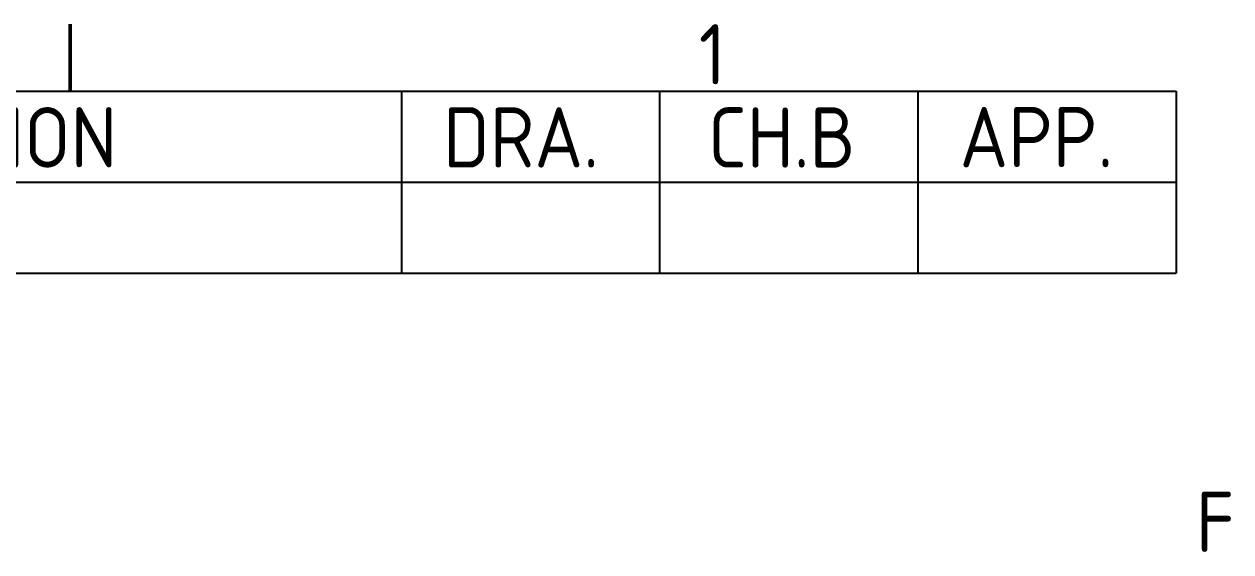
# Model space of a CAD drawing. Header units: millimetres. Extents: x 0 to 1188, y 0 to 840.
# Drawn here: x 1034.2 to 1174.4, y 766.5 to 827.8 of the extents above; entities that cross this region are included whole.
import ezdxf

# ---------------------------------------------------------------- set-up
doc = ezdxf.new("R2010")
doc.units = ezdxf.units.MM
doc.header["$LTSCALE"] = 2
doc.layers.get('0').update_dxf_attribs({"color": 3, "lineweight": 25})
doc.layers.add('경계(ISO)', color=7, linetype='Continuous', lineweight=50)
doc.layers.add('기호(ISO)', color=5, linetype='Continuous', lineweight=25)
doc.styles.add('문자 텍스트_PSTEK_POSCO', font='isocp.shx')

# ---------------------------------------------------------------- blocks, each defined once
blk = doc.blocks.new('경계 Default Border')
at = {"layer": '경계(ISO)'}
blk.add_line((519.75, 410), (519.75, 413.9), dxfattribs=at)
at = {"layer": '경계(ISO)', "color": 2, "char_height": 3.5, "attachment_point": 7, "style": '문자 텍스트_PSTEK_POSCO'}
for s, insert in [('1', (556.275, 410.4)), ('F', (585.152, 383.25))]:
    blk.add_mtext(s, dxfattribs=dict(at, insert=insert))
blk = doc.blocks.new('리비전 내역')
at = {"layer": '기호(ISO)'}
for p, q in [((432, 410), (584, 410)), ((539, 410), (539, 404.72)), ((554, 410), (554, 404.72)), ((569, 410), (569, 404.72)), ((584, 410), (584, 404.72)), ((432, 404.72), (584, 404.72)), ((539, 404.72), (539, 399.44)), ((554, 404.72), (554, 399.44)), ((569, 404.72), (569, 399.44)), ((584, 404.72), (584, 399.44)), ((432, 399.44), (584, 399.44))]:
    blk.add_line(p, q, dxfattribs=at)
at = {"layer": '기호(ISO)', "color": 2, "char_height": 3.5, "attachment_point": 7, "style": '문자 텍스트_PSTEK_POSCO'}
for s, insert in [('DESCRIPTION OF REVISION', (471.11, 405.572)), ('DRA.', (541.42, 405.572)), ('CH.B', (556.808, 405.572)), ('APP.', (571.423, 405.585))]:
    blk.add_mtext(s, dxfattribs=dict(at, insert=insert))

msp = doc.modelspace()

# ---------------------------------------------------------------- block references
at = {"xscale": 2, "yscale": 2, "zscale": 2}
msp.add_blockref('경계 Default Border', (0, 0), dxfattribs=at)
at = {"layer": '기호(ISO)', "xscale": 2, "yscale": 2, "zscale": 2}
msp.add_blockref('리비전 내역', (0, 0), dxfattribs=at)

doc.saveas('drawing.dxf')
